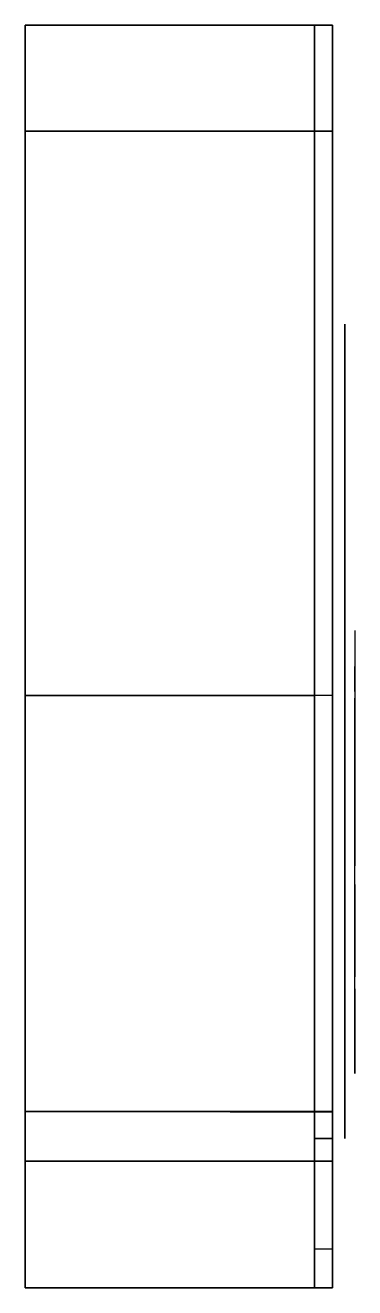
# Model space of a CAD drawing. Extents: x 0 to 36, y -140 to 0.
import ezdxf

# ---------------------------------------------------------------- set-up
doc = ezdxf.new("R2010")
doc.units = 0
doc.layers.get('0').update_dxf_attribs({"linetype": 'CONTINUOUS'})
for name, color, linetype in [('ACESSORIOS', 1, 'CONTINUOUS'), ('CINZA', 9, 'CONTINUOUS'), ('PRETO', 28, 'CONTINUOUS')]:
    doc.layers.add(name, color=color, linetype=linetype)

msp = doc.modelspace()

# ---------------------------------------------------------------- linework, layer by layer
at = {"extrusion": (1, 0, 0)}
for p, q in [((0, -120.21, 124.26), (0, -11.71, 124.26)), ((0, -11.71, 124.26), (0, -11.71, 122.26)), ((0, -120.21, 122.26), (0, -11.71, 122.26)), ((32, -11.71, 102.75), (32, -11.71, 122.26)), ((34, -120.21, 124.26), (34, -11.71, 124.26)), ((34, -11.71, 102.75), (34, -11.71, 124.26)), ((34, -11.71, 124.26), (34, -11.71, 122.26)), ((0, -74.16), (0, -125.7, 19.27)), ((0, -74.16, 2), (0, -125.7, 21.27)), ((32, -74.16, 2), (32, -125.7, 21.27)), ((34, -74.16), (34, -125.7, 19.27)), ((0, -120.21, 124.26), (0, -120.21, 122.76)), ((0, -120.21, 122.76), (0, -139.71, 122.76)), ((0, -120.21, 120.76), (0, -139.71, 120.76)), ((32, -120.21, 120.76), (32, -139.71, 120.76)), ((32, -135.44, 87.17), (32, -123.21, 80.11)), ((32, -123.21, 80.11), (32, -123.21, 54.01)), ((32, -123.21, 54.01), (32, -125.7, 46.69)), ((34, -135.44, 87.17), (34, -123.21, 80.11)), ((34, -123.21, 80.11), (34, -123.21, 54.01)), ((34, -123.21, 54.01), (34, -125.7, 46.69)), ((32, -139.71, 103.11), (32, -135.44, 87.17)), ((34, -139.71, 103.11), (34, -135.44, 87.17)), ((32, -139.71, 103.11), (32, -139.71, 120.76)), ((34, -139.71, 103.11), (34, -139.71, 122.76))]:
    msp.add_line(p, q, dxfattribs=at)
for p, q in [((34, -11.71, 124.26), (0, -11.71, 124.26)), ((32, -11.71, 122.26), (0, -11.71, 122.26)), ((34, -74.16), (0, -74.16)), ((34, -120.21, 124.26), (0, -120.21, 124.26)), ((34, -125.7, 19.27), (0, -125.7, 19.27)), ((32, -125.7, 21.27), (0, -125.7, 21.27)), ((0, -125.7, 21.27), (0, -125.7, 19.27)), ((32, -125.7, 46.69), (32, -125.7, 21.27)), ((34, -125.7, 19.27), (34, -125.7, 46.69)), ((34, -139.71, 122.76), (0, -139.71, 122.76))]:
    msp.add_line(p, q)
at = {"extrusion": (0, -1, 0)}
for p, q in [((0, -120.21, 122.76), (0, -120.21, 120.76)), ((0, -120.21, 120.76), (32, -120.21, 120.76)), ((0, -139.71, 120.76), (32, -139.71, 120.76)), ((0, -139.71, 122.76), (0, -139.71, 120.76))]:
    msp.add_line(p, q, dxfattribs=at)
at = {"layer": 'ACESSORIOS'}
for p, q in [((32, 0, 2), (0, 0, 2)), ((34, 0), (0, 0)), ((32, -74.16, 2), (32, 0, 2)), ((32, 0, 67.64), (32, 0, 2)), ((34, -74.16), (34, 0))]:
    msp.add_line(p, q, dxfattribs=at)
at = {"layer": 'ACESSORIOS', "extrusion": (-1, 0, 0)}
msp.add_line((34, 0, 67.64), (34, 0), dxfattribs=at)
at = {"layer": 'ACESSORIOS'}
for points in [[(0, -74.16, 2), (32, -74.16, 2), (32, 0, 2), (0, 0, 2)], [(34, -74.16), (0, -74.16), (0, 0), (34, 0)], [(32, 0, 2), (34, 0), (0, 0), (0, 0, 2)], [(0, 0), (0, -74.16), (0, -74.16, 2), (0, 0, 2)], [(32, -11.71, 102.75), (32, 0, 67.64), (32, -123.21, 54.01), (32, -123.21, 80.11)], [(34, -11.71, 102.75), (34, 0, 67.64), (32, 0, 67.64), (32, -11.71, 102.75)], [(34, 0, 67.64), (34, 0), (32, 0, 2), (32, 0, 67.64)], [(32, -74.16, 2), (32, 0, 2), (32, 0, 67.64), (32, -123.21, 54.01)], [(32, -74.16, 2), (32, -123.21, 54.01), (32, 0, 67.64), (32, 0, 2)], [(34, -11.71, 102.75), (34, 0, 67.64), (34, -123.21, 54.01), (34, -123.21, 80.11)], [(34, -123.21, 54.01), (34, -74.16), (34, 0), (34, 0, 67.64)], [(0, -120.21, 124.26), (0, -120.21, 122.26), (0, -11.71, 122.26), (0, -11.71, 124.26)], [(34, -11.71, 124.26), (32, -11.71, 122.26), (0, -11.71, 122.26), (0, -11.71, 124.26)], [(34, -120.21, 124.26), (0, -120.21, 124.26), (0, -11.71, 124.26), (34, -11.71, 124.26)], [(32, -11.71, 102.75), (32, -11.71, 122.26), (32, -120.21, 120.76), (32, -123.21, 80.11)], [(34, -11.71, 124.26), (34, -11.71, 102.75), (32, -11.71, 102.75), (32, -11.71, 122.26)], [(34, -11.71, 124.26), (34, -11.71, 102.75), (34, -123.21, 80.11), (34, -120.21, 124.26)], [(0, -125.7, 19.27), (0, -125.7, 21.27), (0, -74.16, 2), (0, -74.16)], [(32, -125.7, 21.27), (32, -74.16, 2), (0, -74.16, 2), (0, -125.7, 21.27)], [(34, -125.7, 19.27), (34, -74.16), (0, -74.16), (0, -125.7, 19.27)], [(32, -74.16, 2), (32, -125.7, 21.27), (32, -125.7, 46.69), (32, -123.21, 54.01)], [(34, -74.16), (34, -125.7, 19.27), (34, -125.7, 46.69), (34, -123.21, 54.01)], [(34, -139.71, 122.76), (34, -120.31, 122.76), (0, -120.21, 122.76), (0, -139.71, 122.76)], [(32, -139.71, 120.76), (32, -120.21, 120.76), (0, -120.21, 120.76), (0, -139.71, 120.76)], [(0, -139.71, 122.76), (0, -139.71, 120.76), (0, -120.21, 120.76), (0, -120.21, 122.76)], [(34, -120.21, 124.26), (34, -120.31, 122.76), (0, -120.21, 122.76), (0, -120.21, 124.26)], [(32, -139.71, 103.11), (32, -139.71, 120.76), (32, -120.21, 120.76), (32, -121.71, 100.43)], [(34, -121.71, 102.18), (34, -139.71, 103.11), (34, -139.71, 122.76), (34, -120.31, 122.76)], [(32, -123.21, 80.11), (32, -135.44, 87.17), (32, -139.71, 103.11), (32, -121.71, 100.43)], [(34, -123.21, 80.11), (34, -135.44, 87.17), (34, -139.71, 103.11), (34, -121.71, 102.18)], [(34, -125.7, 46.69), (32, -125.7, 46.69), (32, -123.21, 54.01), (34, -123.21, 54.01)], [(34, -123.21, 54.01), (34, -123.21, 80.11), (32, -123.21, 80.11), (32, -123.21, 54.01)], [(34, -135.44, 87.17), (32, -135.44, 87.17), (32, -123.21, 80.11), (34, -123.21, 80.11)], [(34, -125.7, 19.27), (32, -125.7, 21.27), (0, -125.7, 21.27), (0, -125.7, 19.27)], [(34, -125.7, 19.27), (32, -125.7, 21.27), (32, -125.7, 46.69), (34, -125.7, 46.69)], [(34, -135.44, 87.17), (32, -135.44, 87.17), (32, -139.71, 103.11), (34, -139.71, 103.11)], [(34, -139.71, 122.76), (32, -139.71, 120.76), (0, -139.71, 120.76), (0, -139.71, 122.76)], [(34, -139.71, 103.11), (32, -139.71, 103.11), (32, -139.71, 120.76), (34, -139.71, 122.76)]]:
    msp.add_3dface(points, dxfattribs=at)
at = {"layer": 'CINZA'}
for points, invisible_edges in [([(36.47, -70.97, 37.72), (36.47, -71.05, 36.8), (36.47, -66.99, 37.18), (36.47, -67.53, 40.61)], 10), ([(36.47, -71.05, 36.8), (36.47, -66.99, 37.18), (36.47, -69.13, 30.88), (36.47, -73.05, 30.88)], 1), ([(36.47, -72.22, 38.24), (36.47, -70.97, 37.72), (36.47, -67.53, 40.61), (36.47, -70.76, 41.04)], 10), ([(36.47, -73.72, 37.18), (36.47, -72.22, 38.24), (36.47, -70.76, 41.04), (36.47, -77.66, 37.18)], 10), ([(36.47, -77.7, 37.72), (36.47, -77.66, 37.18), (36.47, -73.08, 39.74), (36.47, -74.45, 41.02)], 10), ([(36.47, -77.66, 37.18), (36.47, -73.72, 37.18), (36.47, -75.85, 30.88), (36.47, -79.79, 30.88)], 1), ([(36.47, -78.08, 40.88), (36.47, -74.45, 41.02), (36.47, -77.7, 37.72), (36.47, -79.35, 38.16)], 10), ([(36.47, -79.7, 39.96), (36.47, -78.08, 40.88), (36.47, -79.35, 38.16), (36.47, -80.57, 37.18)], 10), ([(36.47, -94.14, 30.95), (36.47, -91.08, 32.05), (36.47, -90.23, 34.71), (36.47, -91.55, 33.78)], 10), ([(36.47, -94.81, 41.12), (36.47, -90.89, 41.12), (36.47, -93.02, 34.74), (36.47, -97.15, 34.2)], 4), ([(36.47, -96.94, 31.99), (36.47, -94.14, 30.95), (36.47, -91.55, 33.78), (36.47, -92.62, 33.78)], 10), ([(36.47, -97.15, 34.2), (36.47, -96.94, 31.99), (36.47, -92.62, 33.78), (36.47, -93.02, 34.74)], 10), ([(36.47, -107.27, 38.12), (36.47, -106.62, 36.7), (36.47, -102.31, 38.41), (36.47, -105.32, 41.24)], 10), ([(36.47, -106.62, 36.7), (36.47, -107.09, 35.24), (36.47, -103.21, 34.91), (36.47, -102.31, 38.41)], 10), ([(36.47, -107.09, 35.24), (36.47, -107.89, 34.29), (36.47, -104.91, 32.18), (36.47, -103.21, 34.91)], 10), ([(36.47, -107.89, 34.29), (36.47, -108.94, 33.8), (36.47, -107.69, 30.47), (36.47, -104.91, 32.18)], 10), ([(36.47, -109.02, 40.46), (36.47, -105.32, 41.24), (36.47, -107.27, 38.12), (36.47, -109.11, 37.7)], 10), ([(36.47, -108.94, 33.8), (36.47, -110.3, 35.09), (36.47, -110.91, 31.11), (36.47, -107.69, 30.47)], 10), ([(36.47, -109.11, 37.7), (36.47, -110.3, 35.09), (36.47, -110.74, 35.09), (36.47, -109.02, 40.46)], 10), ([(36.47, -110.74, 35.09), (36.47, -110.3, 35.09), (36.47, -110.91, 31.11), (36.47, -111.82, 31.67)], 3)]:
    msp.add_3dface(points, dxfattribs=dict(at, invisible_edges=invisible_edges))
for points in [[(36.47, -83.26, 41.12), (36.47, -79.32, 41.12), (36.47, -82.58, 30.88), (36.47, -86.52, 30.88)], [(36.47, -88.18, 41.12), (36.47, -84.26, 41.12), (36.47, -87.51, 30.88), (36.47, -91.45, 30.88)], [(36.47, -99, 44.94), (36.47, -95.08, 44.94), (36.47, -99.55, 30.88), (36.47, -103.49, 30.88)], [(36.47, -111.53, 44.94), (36.47, -107.61, 44.94), (36.47, -112.07, 30.88), (36.47, -116.01, 30.88)]]:
    msp.add_3dface(points, dxfattribs=at)
at = {"layer": 'PRETO'}
for points in [[(34, -123.21, 54.01), (34, -123.21, 23.9), (34, -55.61, 23.9), (34, -33.08, 54.01)], [(35.36, -123.21, 54.01), (35.36, -123.21, 23.9), (35.36, -55.61, 23.9), (35.36, -33.08, 54.01)]]:
    msp.add_3dface(points, dxfattribs=at)

doc.saveas('drawing.dxf')
